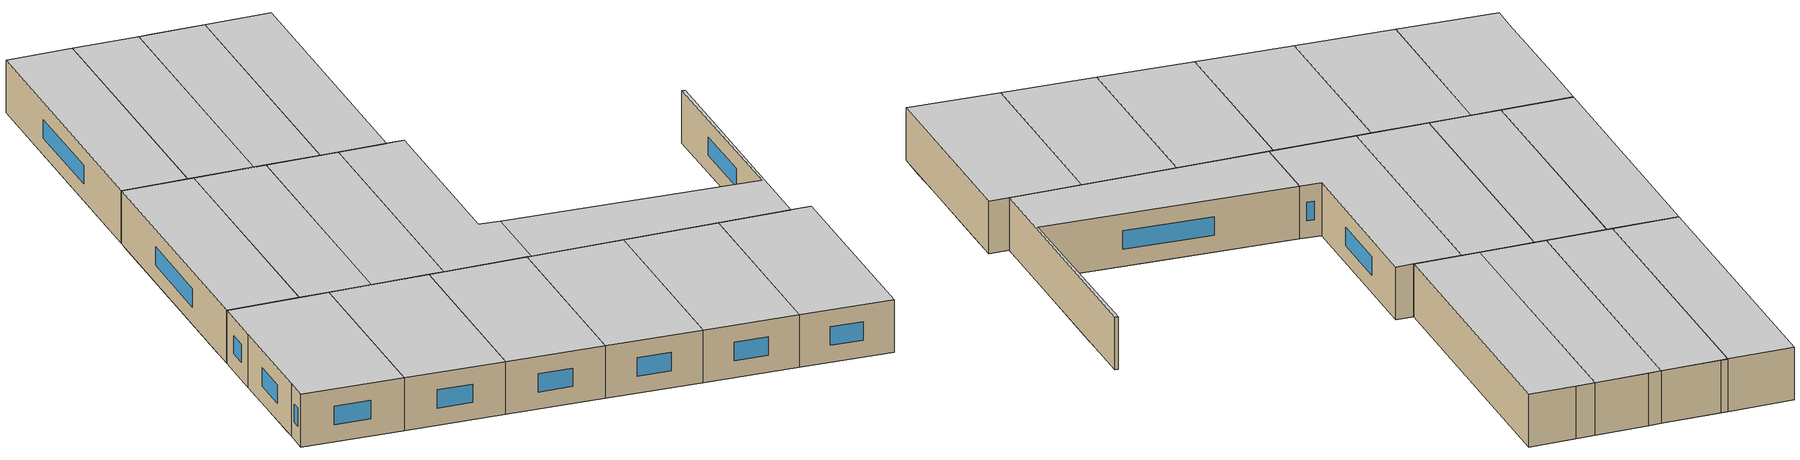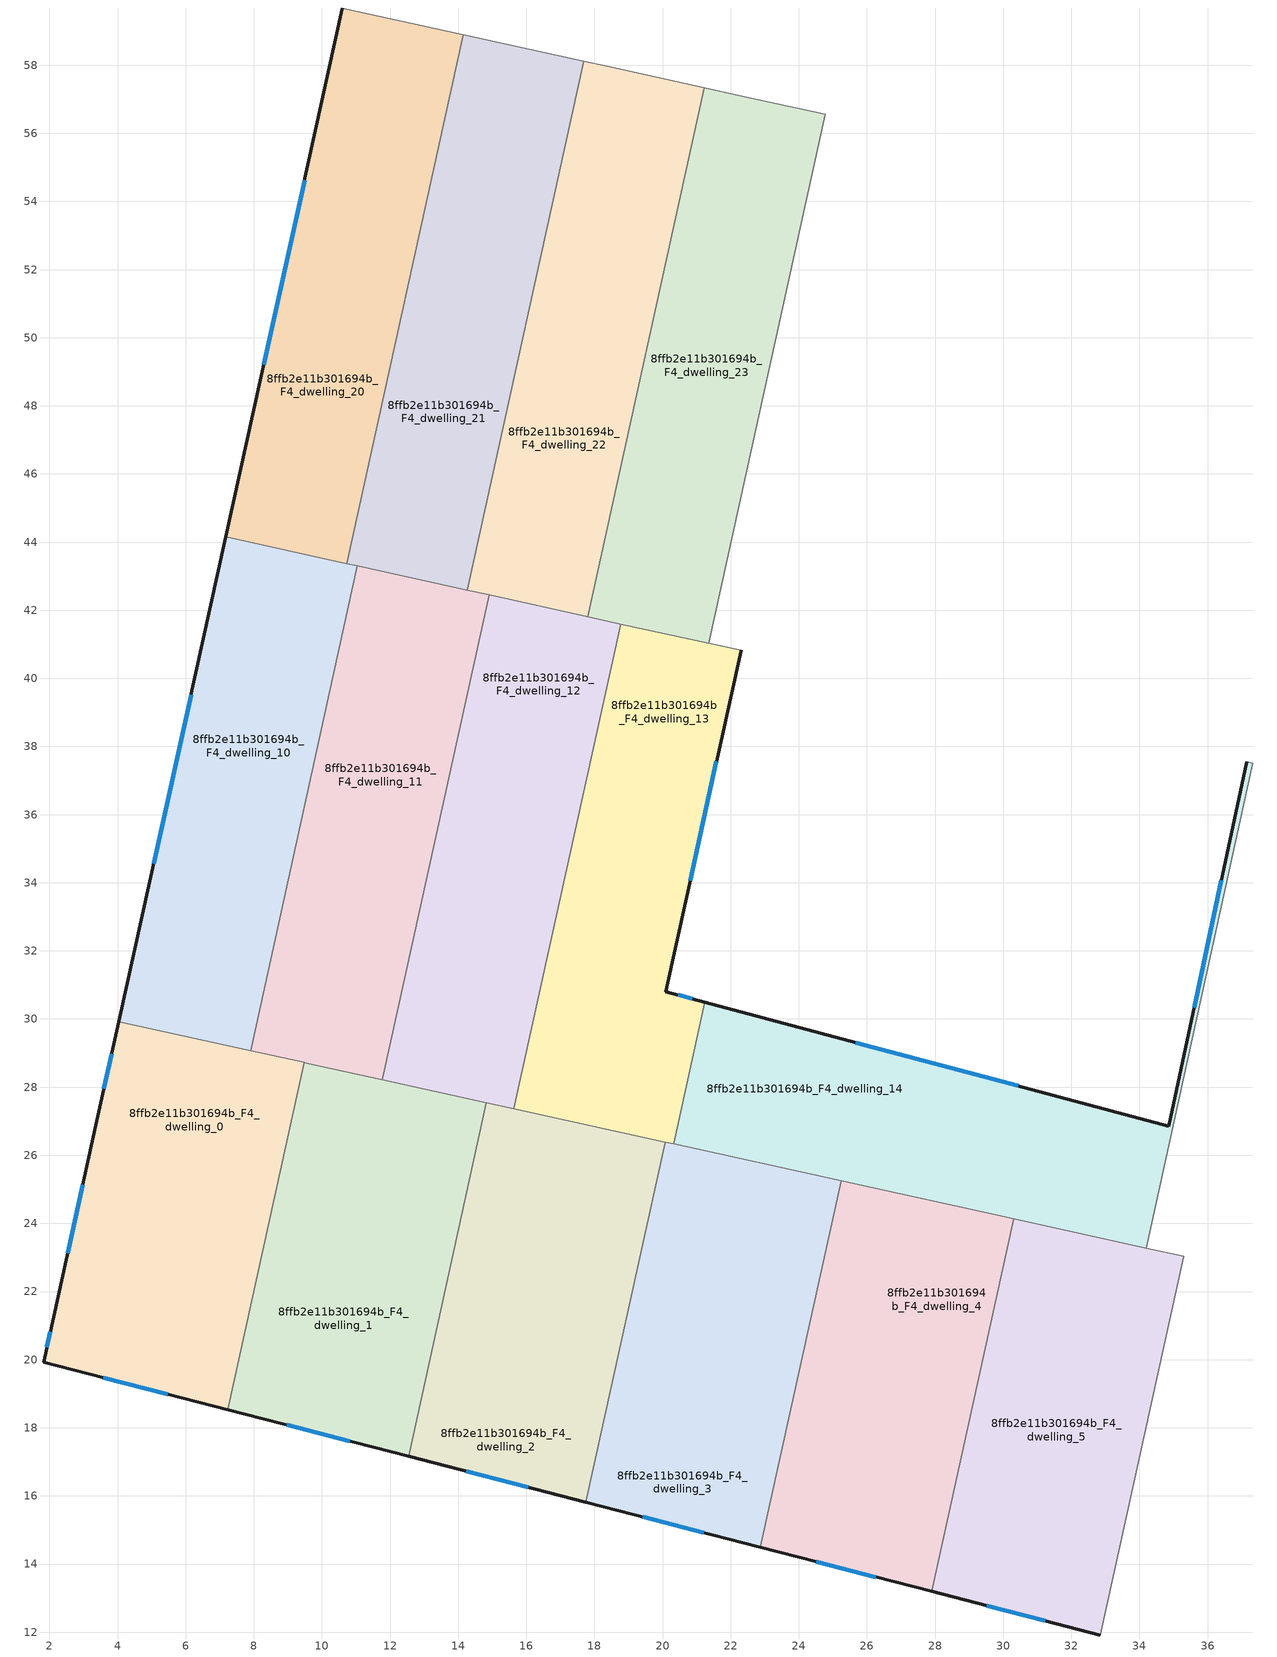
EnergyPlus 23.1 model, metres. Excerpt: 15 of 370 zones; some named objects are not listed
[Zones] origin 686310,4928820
8ffb2e11b301694b_F4_dwelling_0
 floor to 8ffb2e11b301694b_F3_dwelling_27 (EU_floor_Construction): 9.23,27.59 8.72,25.27 3.27,26.47 3.78,28.79 z12
 floor to 8ffb2e11b301694b_F3_dwelling_28 (EU_floor_Construction): 8.72,25.27 8.21,22.95 2.76,24.15 3.27,26.47 z12
 floor to 8ffb2e11b301694b_F3_dwelling_26 (EU_floor_Construction): 9.48,28.72 9.23,27.59 3.78,28.79 4.03,29.92 z12
 floor to 8ffb2e11b301694b_F3_dwelling_29 (EU_floor_Construction): 8.21,22.95 7.7,20.63 2.25,21.83 2.76,24.15 z12
 floor to 8ffb2e11b301694b_F3_dwelling_30 (EU_floor_Construction): 7.7,20.63 7.24,18.53 1.83,19.93 2.13,21.26 2.25,21.83 z12
 wall outside (EU_wall_Construction): 4.03,29.92 3.39,27.01 2.13,21.26 1.83,19.93 7.24,18.53 z12:15
 wall to 8ffb2e11b301694b_F4_dwelling_1 (EU_wall_Construction): 7.24,18.53 9.48,28.72 z12:15
 wall to 8ffb2e11b301694b_F4_dwelling_10 (EU_wall_Construction): 7.91,29.07 4.03,29.92 z12:15
 wall to 8ffb2e11b301694b_F4_dwelling_11 (EU_wall_Construction): 9.48,28.72 7.91,29.07 z12:15
 window (EU_Window_Construction): 3.82,28.98 3.6,27.96 / 3.59,19.47 5.48,18.98 / 2.03,20.82 1.93,20.36 / 2.98,25.14 2.54,23.13 z12.98:14.02
 ceiling to 8ffb2e11b301694b_F5_dwelling_0 (EU_floor_Construction): 7.24,18.53 9.48,28.72 4.03,29.92 3.39,27.01 2.13,21.26 1.83,19.93 z15
8ffb2e11b301694b_F4_dwelling_1
 floor to 8ffb2e11b301694b_F3_dwelling_29 (EU_floor_Construction): 13.56,21.78 13.05,19.45 7.7,20.63 8.21,22.95 z12
 floor to 8ffb2e11b301694b_F3_dwelling_27 (EU_floor_Construction): 14.58,26.41 14.07,24.09 8.72,25.27 9.23,27.59 z12
 floor to 8ffb2e11b301694b_F3_dwelling_30 (EU_floor_Construction): 13.05,19.45 12.54,17.16 7.24,18.53 7.7,20.63 z12
 floor to 8ffb2e11b301694b_F3_dwelling_28 (EU_floor_Construction): 14.07,24.09 13.56,21.78 8.21,22.95 8.72,25.27 z12
 floor to 8ffb2e11b301694b_F3_dwelling_26 (EU_floor_Construction): 14.83,27.54 14.58,26.41 9.23,27.59 9.48,28.72 z12
 wall outside (EU_wall_Construction): 7.24,18.53 12.54,17.16 z12:15
 wall to 8ffb2e11b301694b_F4_dwelling_2 (EU_wall_Construction): 12.54,17.16 14.83,27.54 z12:15
 wall to 8ffb2e11b301694b_F4_dwelling_12 (EU_wall_Construction): 14.83,27.54 11.77,28.22 z12:15
 wall to 8ffb2e11b301694b_F4_dwelling_11 (EU_wall_Construction): 11.77,28.22 9.48,28.72 z12:15
 window (EU_Window_Construction): 8.96,18.08 10.82,17.61 z12.98:14.02
 ceiling to 8ffb2e11b301694b_F5_dwelling_1 (EU_floor_Construction): 12.54,17.16 14.83,27.54 9.48,28.72 7.24,18.53 z15
8ffb2e11b301694b_F4_dwelling_10
 floor to 8ffb2e11b301694b_F3_dwelling_24 (EU_floor_Construction): 9.39,35.82 8.68,32.58 4.81,33.43 5.53,36.67 z12
 floor to 8ffb2e11b301694b_F3_dwelling_23 (EU_floor_Construction): 10.17,39.34 9.39,35.82 5.53,36.67 6.31,40.2 z12
 floor to 8ffb2e11b301694b_F3_dwelling_25 (EU_floor_Construction): 8.68,32.58 8.17,30.26 4.3,31.11 4.81,33.43 z12
 floor to 8ffb2e11b301694b_F3_dwelling_22 (EU_floor_Construction): 10.95,42.87 10.17,39.34 6.31,40.2 7.08,43.72 z12
 floor adiabatic (EU_floor_Construction): 11.04,43.3 10.95,42.87 7.08,43.72 4.3,31.11 8.17,30.26 7.91,29.07 4.03,29.92 7.18,44.15 z12
 wall outside (EU_wall_Construction): 7.18,44.15 4.03,29.92 z12:15
 wall to 8ffb2e11b301694b_F4_dwelling_11 (EU_wall_Construction): 7.91,29.07 11.04,43.3 z12:15
 wall to 8ffb2e11b301694b_F4_dwelling_20 (EU_wall_Construction): 10.72,43.37 7.18,44.15 z12:15
 wall to 8ffb2e11b301694b_F4_dwelling_21 (EU_wall_Construction): 11.04,43.3 10.72,43.37 z12:15
 window (EU_Window_Construction): 6.16,39.52 5.06,34.55 z12.98:14.02
 ceiling to 8ffb2e11b301694b_F5_dwelling_10 (EU_floor_Construction): 7.91,29.07 11.04,43.3 7.18,44.15 4.03,29.92 z15
8ffb2e11b301694b_F4_dwelling_11
 floor to 8ffb2e11b301694b_F3_dwelling_23 (EU_floor_Construction): 14.04,38.49 13.26,34.97 9.39,35.82 10.17,39.34 z12
 floor to 8ffb2e11b301694b_F3_dwelling_21 (EU_floor_Construction): 14.91,42.45 14.81,42.01 10.95,42.87 11.04,43.3 z12
 floor to 8ffb2e11b301694b_F3_dwelling_22 (EU_floor_Construction): 14.81,42.01 14.04,38.49 10.17,39.34 10.95,42.87 z12
 floor to 8ffb2e11b301694b_F3_dwelling_24 (EU_floor_Construction): 13.26,34.97 12.55,31.73 8.68,32.58 9.39,35.82 z12
 floor to 8ffb2e11b301694b_F3_dwelling_25 (EU_floor_Construction): 12.55,31.73 12.03,29.41 8.17,30.26 8.68,32.58 z12
 floor to 8ffb2e11b301694b_F3_dwelling_26 (EU_floor_Construction): 12.03,29.41 11.77,28.22 7.91,29.07 8.17,30.26 z12
 wall to 8ffb2e11b301694b_F4_dwelling_12 (EU_wall_Construction): 11.77,28.22 14.91,42.45 z12:15
 wall to 8ffb2e11b301694b_F4_dwelling_21 (EU_wall_Construction): 14.27,42.59 11.04,43.3 z12:15
 wall to 8ffb2e11b301694b_F4_dwelling_22 (EU_wall_Construction): 14.91,42.45 14.27,42.59 z12:15
 ceiling to 8ffb2e11b301694b_F5_dwelling_11 (EU_floor_Construction): 11.77,28.22 14.91,42.45 11.04,43.3 7.91,29.07 z15
8ffb2e11b301694b_F4_dwelling_12
 floor to 8ffb2e11b301694b_F3_dwelling_24 (EU_floor_Construction): 17.13,34.12 16.41,30.87 12.55,31.73 13.26,34.97 z12
 floor to 8ffb2e11b301694b_F3_dwelling_22 (EU_floor_Construction): 18.68,41.16 17.9,37.64 14.04,38.49 14.81,42.01 z12
 floor to 8ffb2e11b301694b_F3_dwelling_25 (EU_floor_Construction): 16.41,30.87 15.9,28.55 12.03,29.41 12.55,31.73 z12
 floor to 8ffb2e11b301694b_F3_dwelling_23 (EU_floor_Construction): 17.9,37.64 17.13,34.12 13.26,34.97 14.04,38.49 z12
 floor to 8ffb2e11b301694b_F3_dwelling_26 (EU_floor_Construction): 15.9,28.55 15.64,27.37 11.77,28.22 12.03,29.41 z12
 floor to 8ffb2e11b301694b_F3_dwelling_21 (EU_floor_Construction): 18.78,41.6 18.68,41.16 14.81,42.01 14.91,42.45 z12
 wall to 8ffb2e11b301694b_F4_dwelling_13 (EU_wall_Construction): 15.64,27.37 18.78,41.6 z12:15
 wall to 8ffb2e11b301694b_F4_dwelling_22 (EU_wall_Construction): 17.81,41.81 14.91,42.45 z12:15
 wall to 8ffb2e11b301694b_F4_dwelling_2 (EU_wall_Construction): 14.83,27.54 15.64,27.37 z12:15
 wall to 8ffb2e11b301694b_F4_dwelling_23 (EU_wall_Construction): 18.78,41.6 17.81,41.81 z12:15
 ceiling to 8ffb2e11b301694b_F5_dwelling_12 (EU_floor_Construction): 15.64,27.37 18.78,41.6 14.91,42.45 11.77,28.22 z15
8ffb2e11b301694b_F4_dwelling_13
 floor to 8ffb2e11b301694b_F3_dwelling_25 (EU_floor_Construction): 21.1,29.84 20.59,27.52 15.9,28.55 16.41,30.87 z12
 floor to 8ffb2e11b301694b_F3_dwelling_26 (EU_floor_Construction): 20.59,27.52 20.32,26.33 15.64,27.37 15.9,28.55 z12
 floor to 8ffb2e11b301694b_F3_dwelling_22 (EU_floor_Construction): 22.21,40.38 21.43,36.86 17.9,37.64 18.68,41.16 z12
 floor to 8ffb2e11b301694b_F3_dwelling_23 (EU_floor_Construction): 21.43,36.86 20.65,33.34 17.13,34.12 17.9,37.64 z12
 floor to 8ffb2e11b301694b_F3_dwelling_24 (EU_floor_Construction): 20.65,33.34 20.09,30.81 21.24,30.5 21.1,29.84 16.41,30.87 17.13,34.12 z12
 floor adiabatic (EU_floor_Construction): 22.3,40.82 22.21,40.38 18.68,41.16 18.78,41.6 z12
 wall outside (EU_wall_Construction): 21.24,30.5 20.09,30.81 22.3,40.82 z12:15
 wall to 8ffb2e11b301694b_F4_dwelling_14 (EU_wall_Construction): 20.32,26.33 21.24,30.5 z12:15
 wall to 8ffb2e11b301694b_F4_dwelling_2 (EU_wall_Construction): 15.64,27.37 20.08,26.39 z12:15
 wall to 8ffb2e11b301694b_F4_dwelling_23 (EU_wall_Construction): 21.35,41.03 18.78,41.6 z12:15
 wall to 8ffb2e11b301694b_F4_dwelling_24 (EU_wall_Construction): 22.3,40.82 21.35,41.03 z12:15
 wall to 8ffb2e11b301694b_F4_dwelling_3 (EU_wall_Construction): 20.08,26.39 20.32,26.33 z12:15
 window (EU_Window_Construction): 20.81,34.06 21.58,37.56 / 20.87,30.6 20.46,30.71 z12.98:14.02
 ceiling to 8ffb2e11b301694b_F5_dwelling_13 (EU_floor_Construction): 20.32,26.33 21.24,30.5 20.09,30.81 22.3,40.82 18.78,41.6 15.64,27.37 z15
8ffb2e11b301694b_F4_dwelling_14
 floor to 8ffb2e11b301694b_F3_dwelling_54 (EU_floor_Construction): 35.1,27.94 35.22,27.91 34.72,25.63 27.51,27.21 27.84,28.73 34.87,26.85 z12
 floor to 8ffb2e11b301694b_F3_dwelling_25 (EU_floor_Construction): 27.76,28.37 27.25,26.05 20.59,27.52 21.1,29.84 z12
 floor to 8ffb2e11b301694b_F3_dwelling_53 (EU_floor_Construction): 35.83,30.7 35.22,27.91 35.1,27.94 35.69,30.73 z12
 floor to 8ffb2e11b301694b_F3_dwelling_52 (EU_floor_Construction): 36.45,33.48 35.83,30.7 35.69,30.73 36.29,33.52 z12
 floor to 8ffb2e11b301694b_F3_dwelling_24 (EU_floor_Construction): 27.84,28.73 27.76,28.37 21.1,29.84 21.24,30.5 z12
 floor to 8ffb2e11b301694b_F3_dwelling_55 (EU_floor_Construction): 34.72,25.63 34.27,23.59 27.06,25.18 27.51,27.21 z12
 floor to 8ffb2e11b301694b_F3_dwelling_51 (EU_floor_Construction): 37.03,36.13 36.45,33.48 36.29,33.52 36.85,36.17 z12
 floor to 8ffb2e11b301694b_F3_dwelling_50 (EU_floor_Construction): 37.33,37.51 37.03,36.13 36.85,36.17 37.15,37.55 z12
 floor to 8ffb2e11b301694b_F3_dwelling_56 (EU_floor_Construction): 34.27,23.59 34.2,23.28 26.99,24.87 27.06,25.18 z12
 floor adiabatic (EU_floor_Construction): 27.84,28.73 26.99,24.87 20.32,26.33 20.59,27.52 27.25,26.05 z12
 wall outside (EU_wall_Construction): 37.15,37.55 34.87,26.85 21.24,30.5 z12:15
 wall to 8ffb2e11b301694b_F4_dwelling_15 (EU_wall_Construction): 34.2,23.28 37.33,37.51 z12:15
 wall to 8ffb2e11b301694b_F4_dwelling_24 (EU_wall_Construction): 37.33,37.51 37.15,37.55 z12:15
 wall to 8ffb2e11b301694b_F4_dwelling_4 (EU_wall_Construction): 25.24,25.25 30.31,24.13 z12:15
 wall to 8ffb2e11b301694b_F4_dwelling_3 (EU_wall_Construction): 20.33,26.33 25.24,25.25 z12:15
 wall to 8ffb2e11b301694b_F4_dwelling_5 (EU_wall_Construction): 30.31,24.13 34.2,23.28 z12:15
 window (EU_Window_Construction): 36.41,34.07 35.61,30.33 / 30.44,28.03 25.67,29.31 z12.98:14.02
 ceiling to 8ffb2e11b301694b_F5_dwelling_14 (EU_floor_Construction): 34.2,23.28 37.33,37.51 37.15,37.55 34.87,26.85 21.24,30.5 20.32,26.33 z15
8ffb2e11b301694b_F4_dwelling_2
 floor to 8ffb2e11b301694b_F3_dwelling_30 (EU_floor_Construction): 18.3,18.3 17.75,15.82 12.54,17.16 13.05,19.45 z12
 floor to 8ffb2e11b301694b_F3_dwelling_29 (EU_floor_Construction): 18.81,20.62 18.3,18.3 13.05,19.45 13.56,21.78 z12
 floor to 8ffb2e11b301694b_F3_dwelling_27 (EU_floor_Construction): 19.83,25.26 19.32,22.94 14.07,24.09 14.58,26.41 z12
 floor to 8ffb2e11b301694b_F3_dwelling_28 (EU_floor_Construction): 19.32,22.94 18.81,20.62 13.56,21.78 14.07,24.09 z12
 floor to 8ffb2e11b301694b_F3_dwelling_26 (EU_floor_Construction): 20.08,26.39 19.83,25.26 14.58,26.41 14.83,27.54 z12
 wall outside (EU_wall_Construction): 12.54,17.16 17.75,15.82 z12:15
 wall to 8ffb2e11b301694b_F4_dwelling_3 (EU_wall_Construction): 17.75,15.82 20.08,26.39 z12:15
 window (EU_Window_Construction): 14.24,16.72 16.06,16.25 z12.98:14.02
 ceiling to 8ffb2e11b301694b_F5_dwelling_2 (EU_floor_Construction): 17.75,15.82 20.08,26.39 14.83,27.54 12.54,17.16 z15
8ffb2e11b301694b_F4_dwelling_20
 floor to 8ffb2e11b301694b_F3_dwelling_19 (EU_floor_Construction): 12.95,53.49 12.18,49.98 8.64,50.76 9.41,54.27 z12
 floor to 8ffb2e11b301694b_F3_dwelling_18 (EU_floor_Construction): 13.71,56.92 12.95,53.49 9.41,54.27 10.17,57.7 z12
 floor to 8ffb2e11b301694b_F3_dwelling_20 (EU_floor_Construction): 12.18,49.98 11.4,46.46 7.86,47.24 8.64,50.76 z12
 floor to 8ffb2e11b301694b_F3_dwelling_21 (EU_floor_Construction): 11.4,46.46 10.72,43.37 7.18,44.15 7.86,47.24 z12
 floor to 8ffb2e11b301694b_F3_dwelling_17 (EU_floor_Construction): 14.15,58.9 13.71,56.92 10.17,57.7 10.6,59.68 z12
 wall outside (EU_wall_Construction): 10.6,59.68 7.18,44.15 z12:15
 wall to 8ffb2e11b301694b_F4_dwelling_21 (EU_wall_Construction): 10.72,43.37 14.15,58.9 z12:15
 wall to 8ffb2e11b301694b_F4_dwelling_30 (EU_wall_Construction): 14.15,58.9 10.6,59.68 z12:15
 window (EU_Window_Construction): 9.49,54.63 8.29,49.2 z12.98:14.02
 ceiling to 8ffb2e11b301694b_F5_dwelling_20 (EU_floor_Construction): 10.72,43.37 14.15,58.9 10.6,59.68 7.18,44.15 z15
8ffb2e11b301694b_F4_dwelling_21
 floor to 8ffb2e11b301694b_F3_dwelling_21 (EU_floor_Construction): 14.95,45.67 14.27,42.59 10.72,43.37 11.4,46.46 z12
 floor to 8ffb2e11b301694b_F3_dwelling_19 (EU_floor_Construction): 16.5,52.71 15.72,49.19 12.18,49.98 12.95,53.49 z12
 floor to 8ffb2e11b301694b_F3_dwelling_18 (EU_floor_Construction): 17.25,56.14 16.5,52.71 12.95,53.49 13.71,56.92 z12
 floor to 8ffb2e11b301694b_F3_dwelling_20 (EU_floor_Construction): 15.72,49.19 14.95,45.67 11.4,46.46 12.18,49.98 z12
 floor to 8ffb2e11b301694b_F3_dwelling_17 (EU_floor_Construction): 17.69,58.12 17.25,56.14 13.71,56.92 14.15,58.9 z12
 wall to 8ffb2e11b301694b_F4_dwelling_22 (EU_wall_Construction): 14.27,42.59 17.69,58.12 z12:15
 wall to 8ffb2e11b301694b_F4_dwelling_31 (EU_wall_Construction): 17.69,58.12 14.49,58.82 z12:15
 wall to 8ffb2e11b301694b_F4_dwelling_30 (EU_wall_Construction): 14.49,58.82 14.15,58.9 z12:15
 ceiling to 8ffb2e11b301694b_F5_dwelling_21 (EU_floor_Construction): 14.27,42.59 17.69,58.12 14.15,58.9 10.72,43.37 z15
8ffb2e11b301694b_F4_dwelling_22
 floor to 8ffb2e11b301694b_F3_dwelling_18 (EU_floor_Construction): 20.8,55.36 20.04,51.93 16.5,52.71 17.25,56.14 z12
 floor to 8ffb2e11b301694b_F3_dwelling_20 (EU_floor_Construction): 19.27,48.41 18.49,44.89 14.95,45.67 15.72,49.19 z12
 floor adiabatic (EU_floor_Construction): 21.23,57.34 20.8,55.36 17.25,56.14 17.69,58.12 z12
 floor to 8ffb2e11b301694b_F3_dwelling_19 (EU_floor_Construction): 20.04,51.93 19.27,48.41 15.72,49.19 16.5,52.71 z12
 floor to 8ffb2e11b301694b_F3_dwelling_21 (EU_floor_Construction): 18.49,44.89 17.81,41.81 14.27,42.59 14.95,45.67 z12
 wall to 8ffb2e11b301694b_F4_dwelling_23 (EU_wall_Construction): 17.81,41.81 21.23,57.34 z12:15
 wall to 8ffb2e11b301694b_F4_dwelling_32 (EU_wall_Construction): 21.23,57.34 18.37,57.97 z12:15
 wall to 8ffb2e11b301694b_F4_dwelling_31 (EU_wall_Construction): 18.37,57.97 17.69,58.12 z12:15
 ceiling to 8ffb2e11b301694b_F5_dwelling_22 (EU_floor_Construction): 17.81,41.81 21.23,57.34 17.69,58.12 14.27,42.59 z15
8ffb2e11b301694b_F4_dwelling_23
 floor to 8ffb2e11b301694b_F3_dwelling_18 (EU_floor_Construction): 24.34,54.58 23.58,51.15 20.04,51.93 20.8,55.36 z12
 floor adiabatic (EU_floor_Construction): 24.77,56.56 21.35,41.03 17.81,41.81 20.04,51.93 23.58,51.15 24.34,54.58 20.8,55.36 21.23,57.34 z12
 wall to 8ffb2e11b301694b_F4_dwelling_24 (EU_wall_Construction): 21.35,41.03 24.77,56.56 z12:15
 wall to 8ffb2e11b301694b_F4_dwelling_33 (EU_wall_Construction): 24.77,56.56 22.26,57.11 z12:15
 wall to 8ffb2e11b301694b_F4_dwelling_32 (EU_wall_Construction): 22.26,57.11 21.23,57.34 z12:15
 ceiling to 8ffb2e11b301694b_F5_dwelling_23 (EU_floor_Construction): 21.35,41.03 24.77,56.56 21.23,57.34 17.81,41.81 z15
8ffb2e11b301694b_F4_dwelling_3
 floor to 8ffb2e11b301694b_F3_dwelling_30 (EU_floor_Construction): 23.46,17.16 22.87,14.49 17.75,15.82 18.3,18.3 z12
 floor to 8ffb2e11b301694b_F3_dwelling_29 (EU_floor_Construction): 23.97,19.48 23.46,17.16 18.3,18.3 18.81,20.62 z12
 floor to 8ffb2e11b301694b_F3_dwelling_27 (EU_floor_Construction): 24.99,24.12 24.48,21.8 19.32,22.94 19.83,25.26 z12
 floor to 8ffb2e11b301694b_F3_dwelling_28 (EU_floor_Construction): 24.48,21.8 23.97,19.48 18.81,20.62 19.32,22.94 z12
 floor to 8ffb2e11b301694b_F3_dwelling_26 (EU_floor_Construction): 25.24,25.25 24.99,24.12 19.83,25.26 20.08,26.39 z12
 wall outside (EU_wall_Construction): 17.75,15.82 22.87,14.49 z12:15
 wall to 8ffb2e11b301694b_F4_dwelling_4 (EU_wall_Construction): 22.87,14.49 25.24,25.25 z12:15
 window (EU_Window_Construction): 19.42,15.39 21.21,14.92 z12.98:14.02
 ceiling to 8ffb2e11b301694b_F5_dwelling_3 (EU_floor_Construction): 22.87,14.49 25.24,25.25 20.08,26.39 17.75,15.82 z15
8ffb2e11b301694b_F4_dwelling_4
 floor to 8ffb2e11b301694b_F3_dwelling_57 (EU_floor_Construction): 29.93,22.42 29.49,20.38 26.16,21.11 26.61,23.15 z12
 floor to 8ffb2e11b301694b_F3_dwelling_30 (EU_floor_Construction): 25.21,16.78 24.61,14.04 22.87,14.49 23.46,17.16 z12
 floor to 8ffb2e11b301694b_F3_dwelling_60 (EU_floor_Construction): 28.65,16.59 28.23,14.7 24.91,15.43 25.33,17.32 z12
 floor to 8ffb2e11b301694b_F3_dwelling_29 (EU_floor_Construction): 25.72,19.1 25.21,16.78 23.46,17.16 23.97,19.48 z12
 floor to 8ffb2e11b301694b_F3_dwelling_61 (EU_floor_Construction): 28.23,14.7 27.9,13.19 24.61,14.04 24.91,15.43 z12
 floor to 8ffb2e11b301694b_F3_dwelling_59 (EU_floor_Construction): 29.07,18.48 28.65,16.59 25.33,17.32 25.74,19.21 z12
 floor to 8ffb2e11b301694b_F3_dwelling_58 (EU_floor_Construction): 29.49,20.38 29.07,18.48 25.74,19.21 26.16,21.11 z12
 floor to 8ffb2e11b301694b_F3_dwelling_27 (EU_floor_Construction): 26.74,23.73 26.23,21.42 24.48,21.8 24.99,24.12 z12
 floor to 8ffb2e11b301694b_F3_dwelling_28 (EU_floor_Construction): 26.23,21.42 25.72,19.1 23.97,19.48 24.48,21.8 z12
 floor to 8ffb2e11b301694b_F3_dwelling_56 (EU_floor_Construction): 30.31,24.13 29.93,22.42 26.61,23.15 26.99,24.87 z12
 floor to 8ffb2e11b301694b_F3_dwelling_26 (EU_floor_Construction): 26.99,24.87 26.74,23.73 24.99,24.12 25.24,25.25 z12
 wall outside (EU_wall_Construction): 22.87,14.49 27.9,13.19 z12:15
 wall to 8ffb2e11b301694b_F4_dwelling_5 (EU_wall_Construction): 27.9,13.19 30.31,24.13 z12:15
 window (EU_Window_Construction): 24.51,14.07 26.27,13.62 z12.98:14.02
 ceiling to 8ffb2e11b301694b_F5_dwelling_4 (EU_floor_Construction): 27.9,13.19 30.31,24.13 25.24,25.25 22.87,14.49 z15
8ffb2e11b301694b_F4_dwelling_5
 floor to 8ffb2e11b301694b_F3_dwelling_56 (EU_floor_Construction): 35.3,23.03 34.92,21.32 29.93,22.42 30.31,24.13 z12
 floor to 8ffb2e11b301694b_F3_dwelling_60 (EU_floor_Construction): 33.64,15.49 33.22,13.6 28.23,14.7 28.65,16.59 z12
 floor to 8ffb2e11b301694b_F3_dwelling_57 (EU_floor_Construction): 34.92,21.32 34.47,19.28 29.49,20.38 29.93,22.42 z12
 floor to 8ffb2e11b301694b_F3_dwelling_61 (EU_floor_Construction): 33.22,13.6 32.85,11.92 27.9,13.19 28.23,14.7 z12
 floor adiabatic (EU_floor_Construction): 34.47,19.28 33.64,15.49 28.65,16.59 29.49,20.38 z12
 wall outside (EU_wall_Construction): 27.9,13.19 32.85,11.92 z12:15
 wall to 8ffb2e11b301694b_F4_dwelling_6 (EU_wall_Construction): 32.85,11.92 35.3,23.03 z12:15
 wall to 8ffb2e11b301694b_F4_dwelling_15 (EU_wall_Construction): 35.3,23.03 34.2,23.28 z12:15
 window (EU_Window_Construction): 29.51,12.78 31.24,12.33 z12.98:14.02
 ceiling to 8ffb2e11b301694b_F5_dwelling_5 (EU_floor_Construction): 32.85,11.92 35.3,23.03 30.31,24.13 27.9,13.19 z15
[Building]
EU S2 Campaign: North Axis=0; Terrain=City; Solar Distribution=FullExterior
[Site:Location]
Bologna: Latitude=44.5; Longitude=11.25; Time Zone=1; Elevation=37
[SizingPeriod:WeatherFileDays]
AnnualSizingPeriod: Begin Month=1; Begin Day of Month=1; End Month=12; End Day of Month=31; Day of Week for Start Day=Monday; Use Weather File Daylight Saving Period=No; Use Weather File Rain and Snow Indicators=No
[MATERIAL]
EU_InternalMass_Material: Roughness=MediumRough; Thickness=0.1; Conductivity=1; Density=1800; Specific Heat=900; Thermal Absorptance=0.9; Solar Absorptance=0.7; Visible Absorptance=0.7
[MATERIAL:NOMASS] Roughness=MediumRough; Thermal Absorptance=0.9; Solar Absorptance=0.7; Visible Absorptance=0.7
Name | Thermal Resistance
EU_wall_NoMass | 0.905828
EU_floor_NoMass | 0.67114
[WINDOWMATERIAL:SIMPLEGLAZINGSYSTEM]
EU_Window_SimpleGlazing: UFactor=4.52486; Solar Heat Gain Coefficient=0.85; Visible Transmittance=0.85
[CONSTRUCTION]
EU_wall_Construction: EU_wall_NoMass
EU_floor_Construction: EU_floor_NoMass
EU_Window_Construction: EU_Window_SimpleGlazing
EU_InternalMass_Construction: EU_InternalMass_Material
[ZONE] Type=1; Multiplier=1; Ceiling Height=autocalculate; Floor Area=autocalculate; Part of Total Floor Area=Yes
Name | Volume
8ffb2e11b301694b_F4_dwelling_0 | 173.086
8ffb2e11b301694b_F4_dwelling_1 | 173.057
8ffb2e11b301694b_F4_dwelling_10 | 173.079
8ffb2e11b301694b_F4_dwelling_11 | 173.075
8ffb2e11b301694b_F4_dwelling_12 | 173.098
8ffb2e11b301694b_F4_dwelling_13; 8ffb2e11b301694b_F4_dwelling_14; 8ffb2e11b301694b_F4_dwelling_20 | 173.073
8ffb2e11b301694b_F4_dwelling_2 | 173.052
8ffb2e11b301694b_F4_dwelling_21 | 173.041
8ffb2e11b301694b_F4_dwelling_22 | 173.097
8ffb2e11b301694b_F4_dwelling_23 | 173.051
8ffb2e11b301694b_F4_dwelling_3 | 173.081
8ffb2e11b301694b_F4_dwelling_4 | 173.084
8ffb2e11b301694b_F4_dwelling_5 | 173.033
[INTERNALMASS] Construction=EU_InternalMass_Construction
Name | Zone or ZoneList | Surface Area
8ffb2e11b301694b_F4_dwelling_0_EU_InternalMass | 8ffb2e11b301694b_F4_dwelling_0 | 57.6953
8ffb2e11b301694b_F4_dwelling_1_EU_InternalMass | 8ffb2e11b301694b_F4_dwelling_1 | 57.6858
8ffb2e11b301694b_F4_dwelling_2_EU_InternalMass | 8ffb2e11b301694b_F4_dwelling_2 | 57.6841
8ffb2e11b301694b_F4_dwelling_3_EU_InternalMass | 8ffb2e11b301694b_F4_dwelling_3 | 57.6934
8ffb2e11b301694b_F4_dwelling_4_EU_InternalMass | 8ffb2e11b301694b_F4_dwelling_4 | 57.6949
8ffb2e11b301694b_F4_dwelling_5_EU_InternalMass | 8ffb2e11b301694b_F4_dwelling_5 | 57.6776
8ffb2e11b301694b_F4_dwelling_10_EU_InternalMass | 8ffb2e11b301694b_F4_dwelling_10 | 57.6889
8ffb2e11b301694b_F4_dwelling_11_EU_InternalMass | 8ffb2e11b301694b_F4_dwelling_11 | 57.6917
8ffb2e11b301694b_F4_dwelling_12_EU_InternalMass | 8ffb2e11b301694b_F4_dwelling_12 | 57.6993
8ffb2e11b301694b_F4_dwelling_13_EU_InternalMass | 8ffb2e11b301694b_F4_dwelling_13 | 57.6911
8ffb2e11b301694b_F4_dwelling_14_EU_InternalMass | 8ffb2e11b301694b_F4_dwelling_14 | 57.6914
8ffb2e11b301694b_F4_dwelling_20_EU_InternalMass | 8ffb2e11b301694b_F4_dwelling_20 | 57.691
8ffb2e11b301694b_F4_dwelling_21_EU_InternalMass | 8ffb2e11b301694b_F4_dwelling_21 | 57.6803
8ffb2e11b301694b_F4_dwelling_22_EU_InternalMass | 8ffb2e11b301694b_F4_dwelling_22 | 57.6992
8ffb2e11b301694b_F4_dwelling_23_EU_InternalMass | 8ffb2e11b301694b_F4_dwelling_23 | 57.6837
[OTHEREQUIPMENT] Fuel Type=Electricity; Design Level Calculation Method=Watts/Area; Power per Zone Floor Area=1; Fraction Latent=0; Fraction Radiant=0; Fraction Lost=0; Carbon Dioxide Generation Rate=0; EndUse Subcategory=EU_Step8_InternalGains
Name | Zone or ZoneList or Space or SpaceList | Schedule
EU_Step8_InternalGain_8ffb2e11b301694b_F4_dwelling_0_f000 | 8ffb2e11b301694b_F4_dwelling_0 | EU_Step8_GainSchedule_8ffb2e11b301694b_F4_dwelling_0_f000
EU_Step8_InternalGain_8ffb2e11b301694b_F4_dwelling_1_f000 | 8ffb2e11b301694b_F4_dwelling_1 | EU_Step8_GainSchedule_8ffb2e11b301694b_F4_dwelling_1_f000
EU_Step8_InternalGain_8ffb2e11b301694b_F4_dwelling_2_f000 | 8ffb2e11b301694b_F4_dwelling_2 | EU_Step8_GainSchedule_8ffb2e11b301694b_F4_dwelling_2_f000
EU_Step8_InternalGain_8ffb2e11b301694b_F4_dwelling_3_f000 | 8ffb2e11b301694b_F4_dwelling_3 | EU_Step8_GainSchedule_8ffb2e11b301694b_F4_dwelling_3_f000
EU_Step8_InternalGain_8ffb2e11b301694b_F4_dwelling_4_f000 | 8ffb2e11b301694b_F4_dwelling_4 | EU_Step8_GainSchedule_8ffb2e11b301694b_F4_dwelling_4_f000
EU_Step8_InternalGain_8ffb2e11b301694b_F4_dwelling_5_f000 | 8ffb2e11b301694b_F4_dwelling_5 | EU_Step8_GainSchedule_8ffb2e11b301694b_F4_dwelling_5_f000
EU_Step8_InternalGain_8ffb2e11b301694b_F4_dwelling_10_f000 | 8ffb2e11b301694b_F4_dwelling_10 | EU_Step8_GainSchedule_8ffb2e11b301694b_F4_dwelling_10_f000
EU_Step8_InternalGain_8ffb2e11b301694b_F4_dwelling_11_f000 | 8ffb2e11b301694b_F4_dwelling_11 | EU_Step8_GainSchedule_8ffb2e11b301694b_F4_dwelling_11_f000
EU_Step8_InternalGain_8ffb2e11b301694b_F4_dwelling_12_f000 | 8ffb2e11b301694b_F4_dwelling_12 | EU_Step8_GainSchedule_8ffb2e11b301694b_F4_dwelling_12_f000
EU_Step8_InternalGain_8ffb2e11b301694b_F4_dwelling_13_f000 | 8ffb2e11b301694b_F4_dwelling_13 | EU_Step8_GainSchedule_8ffb2e11b301694b_F4_dwelling_13_f000
EU_Step8_InternalGain_8ffb2e11b301694b_F4_dwelling_14_f000 | 8ffb2e11b301694b_F4_dwelling_14 | EU_Step8_GainSchedule_8ffb2e11b301694b_F4_dwelling_14_f000
EU_Step8_InternalGain_8ffb2e11b301694b_F4_dwelling_20_f000 | 8ffb2e11b301694b_F4_dwelling_20 | EU_Step8_GainSchedule_8ffb2e11b301694b_F4_dwelling_20_f000
EU_Step8_InternalGain_8ffb2e11b301694b_F4_dwelling_21_f000 | 8ffb2e11b301694b_F4_dwelling_21 | EU_Step8_GainSchedule_8ffb2e11b301694b_F4_dwelling_21_f000
EU_Step8_InternalGain_8ffb2e11b301694b_F4_dwelling_22_f000 | 8ffb2e11b301694b_F4_dwelling_22 | EU_Step8_GainSchedule_8ffb2e11b301694b_F4_dwelling_22_f000
EU_Step8_InternalGain_8ffb2e11b301694b_F4_dwelling_23_f000 | 8ffb2e11b301694b_F4_dwelling_23 | EU_Step8_GainSchedule_8ffb2e11b301694b_F4_dwelling_23_f000
[ZONEVENTILATION:DESIGNFLOWRATE] Schedule=EU_AlwaysOn; Design Flow Rate Calculation Method=AirChanges/Hour; Air Changes per Hour=0.73129; Ventilation Type=Natural; Fan Pressure Rise=0; Fan Total Efficiency=1; Constant Term Coefficient=1; Temperature Term Coefficient=0; Velocity Term Coefficient=0; Velocity Squared Term Coefficient=0; Minimum Indoor Temperature=-100; Maximum Indoor Temperature=100; Delta Temperature=-100; Minimum Outdoor Temperature=-100; Maximum Outdoor Temperature=100; Maximum Wind Speed=40
Name | Zone or ZoneList or Space or SpaceList
EU_ConstantAir_8ffb2e11b301694b_F4_dwelling_0 | 8ffb2e11b301694b_F4_dwelling_0
EU_ConstantAir_8ffb2e11b301694b_F4_dwelling_1 | 8ffb2e11b301694b_F4_dwelling_1
EU_ConstantAir_8ffb2e11b301694b_F4_dwelling_2 | 8ffb2e11b301694b_F4_dwelling_2
EU_ConstantAir_8ffb2e11b301694b_F4_dwelling_3 | 8ffb2e11b301694b_F4_dwelling_3
EU_ConstantAir_8ffb2e11b301694b_F4_dwelling_4 | 8ffb2e11b301694b_F4_dwelling_4
EU_ConstantAir_8ffb2e11b301694b_F4_dwelling_5 | 8ffb2e11b301694b_F4_dwelling_5
EU_ConstantAir_8ffb2e11b301694b_F4_dwelling_10 | 8ffb2e11b301694b_F4_dwelling_10
EU_ConstantAir_8ffb2e11b301694b_F4_dwelling_11 | 8ffb2e11b301694b_F4_dwelling_11
EU_ConstantAir_8ffb2e11b301694b_F4_dwelling_12 | 8ffb2e11b301694b_F4_dwelling_12
EU_ConstantAir_8ffb2e11b301694b_F4_dwelling_13 | 8ffb2e11b301694b_F4_dwelling_13
EU_ConstantAir_8ffb2e11b301694b_F4_dwelling_14 | 8ffb2e11b301694b_F4_dwelling_14
EU_ConstantAir_8ffb2e11b301694b_F4_dwelling_20 | 8ffb2e11b301694b_F4_dwelling_20
EU_ConstantAir_8ffb2e11b301694b_F4_dwelling_21 | 8ffb2e11b301694b_F4_dwelling_21
EU_ConstantAir_8ffb2e11b301694b_F4_dwelling_22 | 8ffb2e11b301694b_F4_dwelling_22
EU_ConstantAir_8ffb2e11b301694b_F4_dwelling_23 | 8ffb2e11b301694b_F4_dwelling_23
[HVACTEMPLATE:ZONE:IDEALLOADSAIRSYSTEM] System Availability Schedule=EU_AlwaysOn; Maximum Heating Supply Air Temperature=50; Minimum Cooling Supply Air Temperature=13; Maximum Heating Supply Air Humidity Ratio=0.0156; Minimum Cooling Supply Air Humidity Ratio=0.0077; Heating Limit=NoLimit; Cooling Limit=NoLimit; Heating Availability Schedule=EU_AlwaysOn; Cooling Availability Schedule=EU_CoolingOff; Dehumidification Control Type=ConstantSensibleHeatRatio; Cooling Sensible Heat Ratio=0.7; Dehumidification Setpoint=60; Humidification Control Type=None; Humidification Setpoint=30; Outdoor Air Method=None; Outdoor Air Flow Rate per Person=0.00944; Outdoor Air Flow Rate per Zone Floor Area=0; Outdoor Air Flow Rate per Zone=0; Demand Controlled Ventilation Type=None; Outdoor Air Economizer Type=NoEconomizer; Heat Recovery Type=None; Sensible Heat Recovery Effectiveness=0.7; Latent Heat Recovery Effectiveness=0.65
Name | Template Thermostat
8ffb2e11b301694b_F4_dwelling_0 | EU_HeatOnly_8ffb2e11b301694b_F4_dwelling_0
8ffb2e11b301694b_F4_dwelling_1 | EU_HeatOnly_8ffb2e11b301694b_F4_dwelling_1
8ffb2e11b301694b_F4_dwelling_2 | EU_HeatOnly_8ffb2e11b301694b_F4_dwelling_2
8ffb2e11b301694b_F4_dwelling_3 | EU_HeatOnly_8ffb2e11b301694b_F4_dwelling_3
8ffb2e11b301694b_F4_dwelling_4 | EU_HeatOnly_8ffb2e11b301694b_F4_dwelling_4
8ffb2e11b301694b_F4_dwelling_5 | EU_HeatOnly_8ffb2e11b301694b_F4_dwelling_5
8ffb2e11b301694b_F4_dwelling_10 | EU_HeatOnly_8ffb2e11b301694b_F4_dwelling_10
8ffb2e11b301694b_F4_dwelling_11 | EU_HeatOnly_8ffb2e11b301694b_F4_dwelling_11
8ffb2e11b301694b_F4_dwelling_12 | EU_HeatOnly_8ffb2e11b301694b_F4_dwelling_12
8ffb2e11b301694b_F4_dwelling_13 | EU_HeatOnly_8ffb2e11b301694b_F4_dwelling_13
8ffb2e11b301694b_F4_dwelling_14 | EU_HeatOnly_8ffb2e11b301694b_F4_dwelling_14
8ffb2e11b301694b_F4_dwelling_20 | EU_HeatOnly_8ffb2e11b301694b_F4_dwelling_20
8ffb2e11b301694b_F4_dwelling_21 | EU_HeatOnly_8ffb2e11b301694b_F4_dwelling_21
8ffb2e11b301694b_F4_dwelling_22 | EU_HeatOnly_8ffb2e11b301694b_F4_dwelling_22
8ffb2e11b301694b_F4_dwelling_23 | EU_HeatOnly_8ffb2e11b301694b_F4_dwelling_23
[SIZING:ZONE] Zone Cooling Design Supply Air Temperature Input Method=SupplyAirTemperature; Zone Cooling Design Supply Air Temperature=13; Zone Heating Design Supply Air Temperature Input Method=SupplyAirTemperature; Zone Heating Design Supply Air Temperature=50; Zone Cooling Design Supply Air Humidity Ratio=0.008; Zone Heating Design Supply Air Humidity Ratio=0.008; Cooling Design Air Flow Method=DesignDay; Cooling Design Air Flow Rate=0; Cooling Minimum Air Flow per Zone Floor Area=0.000762; Cooling Minimum Air Flow=0; Cooling Minimum Air Flow Fraction=0.2; Heating Design Air Flow Method=DesignDay; Heating Design Air Flow Rate=0; Heating Maximum Air Flow per Zone Floor Area=0.002032; Heating Maximum Air Flow=0.141576; Heating Maximum Air Flow Fraction=0.3; Account for Dedicated Outdoor Air System=No; Dedicated Outdoor Air System Control Strategy=NeutralSupplyAir; Dedicated Outdoor Air Low Setpoint Temperature for Design=autosize; Dedicated Outdoor Air High Setpoint Temperature for Design=autosize; Zone Load Sizing Method=Sensible Load Only No Latent Load; Zone Latent Cooling Design Supply Air Humidity Ratio Input Method=HumidityRatioDifference; Zone Cooling Design Supply Air Humidity Ratio Difference=0.005; Zone Latent Heating Design Supply Air Humidity Ratio Input Method=HumidityRatioDifference; Zone Humidification Design Supply Air Humidity Ratio Difference=0.005
8ffb2e11b301694b_F4_dwelling_0; 8ffb2e11b301694b_F4_dwelling_1; 8ffb2e11b301694b_F4_dwelling_2; 8ffb2e11b301694b_F4_dwelling_3; 8ffb2e11b301694b_F4_dwelling_4; 8ffb2e11b301694b_F4_dwelling_5; 8ffb2e11b301694b_F4_dwelling_10; 8ffb2e11b301694b_F4_dwelling_11; 8ffb2e11b301694b_F4_dwelling_12; 8ffb2e11b301694b_F4_dwelling_13; 8ffb2e11b301694b_F4_dwelling_14; 8ffb2e11b301694b_F4_dwelling_20; 8ffb2e11b301694b_F4_dwelling_21; 8ffb2e11b301694b_F4_dwelling_22; 8ffb2e11b301694b_F4_dwelling_23
[SCHEDULE:CONSTANT]
Name | Hourly Value
EU_AlwaysOn | 1
EU_CoolingOff | 0
[SCHEDULE:FILE] Column Number=1; Rows to Skip at Top=0; Number of Hours of Data=8760; Column Separator=Comma; Interpolate to Timestep=No; Minutes per Item=60; Adjust Schedule for Daylight Savings=Yes
Name | File
EU_Step8_GainSchedule_8ffb2e11b301694b_F4_dwelling_0_f000 | ../../schedules/8ffb2e11b301694b/8ffb2e11b301694b_F4_dwelling_0_f000_gain.csv
EU_Step8_GainSchedule_8ffb2e11b301694b_F4_dwelling_1_f000 | ../../schedules/8ffb2e11b301694b/8ffb2e11b301694b_F4_dwelling_1_f000_gain.csv
EU_Step8_GainSchedule_8ffb2e11b301694b_F4_dwelling_2_f000 | ../../schedules/8ffb2e11b301694b/8ffb2e11b301694b_F4_dwelling_2_f000_gain.csv
EU_Step8_GainSchedule_8ffb2e11b301694b_F4_dwelling_3_f000 | ../../schedules/8ffb2e11b301694b/8ffb2e11b301694b_F4_dwelling_3_f000_gain.csv
EU_Step8_GainSchedule_8ffb2e11b301694b_F4_dwelling_4_f000 | ../../schedules/8ffb2e11b301694b/8ffb2e11b301694b_F4_dwelling_4_f000_gain.csv
EU_Step8_GainSchedule_8ffb2e11b301694b_F4_dwelling_5_f000 | ../../schedules/8ffb2e11b301694b/8ffb2e11b301694b_F4_dwelling_5_f000_gain.csv
EU_Step8_GainSchedule_8ffb2e11b301694b_F4_dwelling_10_f000 | ../../schedules/8ffb2e11b301694b/8ffb2e11b301694b_F4_dwelling_10_f000_gain.csv
EU_Step8_GainSchedule_8ffb2e11b301694b_F4_dwelling_11_f000 | ../../schedules/8ffb2e11b301694b/8ffb2e11b301694b_F4_dwelling_11_f000_gain.csv
EU_Step8_GainSchedule_8ffb2e11b301694b_F4_dwelling_12_f000 | ../../schedules/8ffb2e11b301694b/8ffb2e11b301694b_F4_dwelling_12_f000_gain.csv
EU_Step8_GainSchedule_8ffb2e11b301694b_F4_dwelling_13_f000 | ../../schedules/8ffb2e11b301694b/8ffb2e11b301694b_F4_dwelling_13_f000_gain.csv
EU_Step8_GainSchedule_8ffb2e11b301694b_F4_dwelling_14_f000 | ../../schedules/8ffb2e11b301694b/8ffb2e11b301694b_F4_dwelling_14_f000_gain.csv
EU_Step8_GainSchedule_8ffb2e11b301694b_F4_dwelling_20_f000 | ../../schedules/8ffb2e11b301694b/8ffb2e11b301694b_F4_dwelling_20_f000_gain.csv
EU_Step8_GainSchedule_8ffb2e11b301694b_F4_dwelling_21_f000 | ../../schedules/8ffb2e11b301694b/8ffb2e11b301694b_F4_dwelling_21_f000_gain.csv
EU_Step8_GainSchedule_8ffb2e11b301694b_F4_dwelling_22_f000 | ../../schedules/8ffb2e11b301694b/8ffb2e11b301694b_F4_dwelling_22_f000_gain.csv
EU_Step8_GainSchedule_8ffb2e11b301694b_F4_dwelling_23_f000 | ../../schedules/8ffb2e11b301694b/8ffb2e11b301694b_F4_dwelling_23_f000_gain.csv
